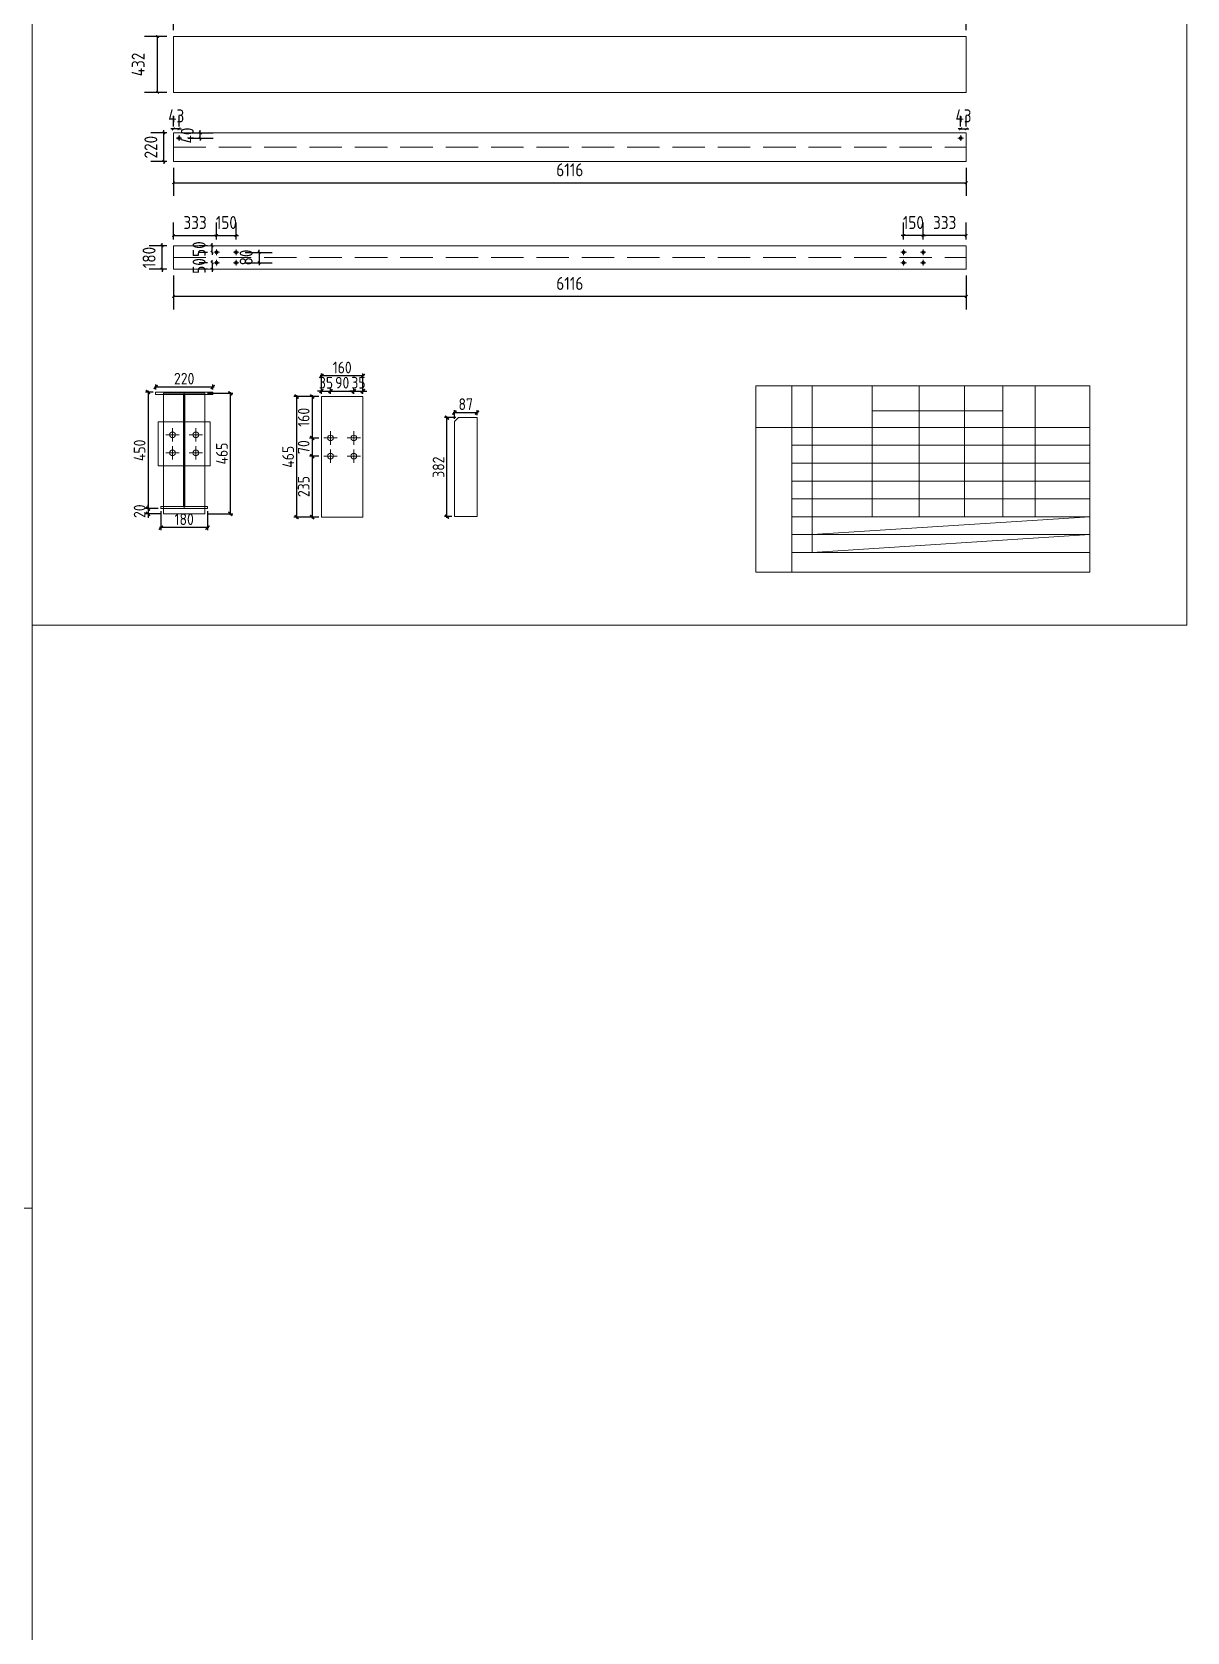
# Model space of a CAD drawing. Extents: x 485428 to 797698, y 56414 to 211814.
# Drawn here: x 788788 to 797698, y 122143 to 134492 of the extents above; entities that cross this region are included whole.
import ezdxf

# ---------------------------------------------------------------- set-up
doc = ezdxf.new("R2010")
doc.units = 0
doc.header["$LTSCALE"] = 1000
doc.header["$MEASUREMENT"] = 0
doc.linetypes.add('DASH', pattern=[0.35, 0.25, -0.1])
doc.layers.add('钢架', color=7, linetype='Continuous', lineweight=25)
doc.styles.get("Standard").update_dxf_attribs({"font": 'gbenor.shx', "bigfont": 'gbcbig.shx'})
doc.dimstyles.get("Standard").update_dxf_attribs({"dimscale": 100, "dimtxt": 2, "dimasz": 0.4, "dimexe": 0.5, "dimexo": 1, "dimgap": 0.5, "dimtad": 1, "dimdec": 0, "dimzin": 0, "dimdsep": 46, "dimtxsty": 'Standard', "dimblk": 'ARCHTICK', "dimcen": 0.09, "dimadec": 0, "dimazin": 0, "dimtfac": 1, "dimtdec": 0, "dimtix": 1, "dimtmove": 2, "dimatfit": 3, "dimfxl": 1, "dimtolj": 1, "dimtzin": 0, "dimarcsym": 0})

# ---------------------------------------------------------------- blocks, each defined once
blk = doc.blocks.new('_ArchTick')
at = {"color": 0, "linetype": 'ByBlock', "const_width": 0.4}
blk.add_lwpolyline([(-0.5, -0.5), (0.5, 0.5)], dxfattribs=at)
blk = doc.blocks.new('*D2938')
at = {"color": 3, "lineweight": -2}
for p, q in [((789742, 131733), (789742, 131771)), ((790182, 131733), (790182, 131771)), ((790192, 131751), (789732, 131751))]:
    blk.add_line(p, q, dxfattribs=at)
at = {"layer": 'Defpoints', "color": 0}
for p in [(789742, 131751), (789742, 131713), (790182, 131713)]:
    blk.add_point(p, dxfattribs=at)
at = {"color": 3, "lineweight": -2, "xscale": 30, "yscale": 30, "zscale": 30}
for p, rotation in [((789742, 131751), 180.0000000000038), ((790182, 131751), 3.75699471533153e-12)]:
    blk.add_blockref('_ArchTick', p, dxfattribs=dict(at, rotation=rotation))
at = {"color": 0, "lineweight": 15, "insert": (789962, 131816), "char_height": 90, "attachment_point": 5}
blk.add_mtext('\\A1;220', dxfattribs=at)
blk = doc.blocks.new('*D2939')
at = {"color": 3, "lineweight": -2}
for p, q in [((789722, 131713), (789663, 131713)), ((789683, 131723), (789683, 130803)), ((789762, 130813), (789663, 130813))]:
    blk.add_line(p, q, dxfattribs=at)
at = {"layer": 'Defpoints', "color": 0}
for p in [(789742, 131713), (789683, 130813), (789782, 130813)]:
    blk.add_point(p, dxfattribs=at)
at = {"color": 3, "lineweight": -2, "xscale": 30, "yscale": 30, "zscale": 30}
for p, rotation in [((789683, 131713), 90), ((789683, 130813), 270)]:
    blk.add_blockref('_ArchTick', p, dxfattribs=dict(at, rotation=rotation))
at = {"color": 0, "lineweight": 15, "insert": (789618, 131263), "char_height": 90, "attachment_point": 5, "rotation": 90}
blk.add_mtext('\\A1;450', dxfattribs=at)
blk = doc.blocks.new('*D2940')
at = {"color": 3, "lineweight": -2}
for p, q in [((789762, 130813), (789663, 130813)), ((789683, 130813), (789683, 130843)), ((789683, 130813), (789683, 130773)), ((789782, 130773), (789663, 130773)), ((789683, 130773), (789683, 130743))]:
    blk.add_line(p, q, dxfattribs=at)
at = {"layer": 'Defpoints', "color": 0}
for p in [(789782, 130813), (789683, 130773), (789802, 130773)]:
    blk.add_point(p, dxfattribs=at)
at = {"color": 3, "lineweight": -2, "xscale": 30, "yscale": 30, "zscale": 30}
for p, rotation in [((789683, 130813), 270), ((789683, 130773), 90)]:
    blk.add_blockref('_ArchTick', p, dxfattribs=dict(at, rotation=rotation))
at = {"color": 0, "lineweight": 15, "insert": (789618, 130793), "char_height": 90, "attachment_point": 5, "rotation": 90}
blk.add_mtext('\\A1;20', dxfattribs=at)
blk = doc.blocks.new('*D2941')
at = {"color": 3, "lineweight": -2}
for p, q in [((790142, 131703), (790338, 131703)), ((790318, 131713), (790318, 130763)), ((790142, 130773), (790338, 130773))]:
    blk.add_line(p, q, dxfattribs=at)
at = {"layer": 'Defpoints', "color": 0}
for p in [(790122, 131703), (790122, 130773), (790318, 130773)]:
    blk.add_point(p, dxfattribs=at)
at = {"color": 3, "lineweight": -2, "xscale": 30, "yscale": 30, "zscale": 30}
for p, rotation in [((790318, 131703), 90), ((790318, 130773), 270)]:
    blk.add_blockref('_ArchTick', p, dxfattribs=dict(at, rotation=rotation))
at = {"color": 0, "lineweight": 15, "insert": (790253, 131238), "char_height": 90, "attachment_point": 5, "rotation": 90}
blk.add_mtext('\\A1;465', dxfattribs=at)
blk = doc.blocks.new('*D2942')
at = {"color": 3, "lineweight": -2}
for p, q in [((789829, 134457), (789657, 134457)), ((789757, 134025), (789757, 134457)), ((789829, 134025), (789657, 134025))]:
    blk.add_line(p, q, dxfattribs=at)
at = {"layer": 'Defpoints', "color": 0}
for p in [(789757, 134457), (789879, 134457), (789879, 134025)]:
    blk.add_point(p, dxfattribs=at)
at = {"color": 3, "lineweight": -2, "xscale": 20, "yscale": 20, "zscale": 20}
for p, rotation in [((789757, 134457), 90), ((789757, 134025), 270)]:
    blk.add_blockref('_ArchTick', p, dxfattribs=dict(at, rotation=rotation))
at = {"color": 0, "lineweight": 15, "insert": (789607, 134241), "char_height": 100, "attachment_point": 5, "rotation": 90}
blk.add_mtext('\\A1;432', dxfattribs=at)
blk = doc.blocks.new('*D2943')
at = {"color": 3, "lineweight": -2}
for p, q in [((789879, 134507), (789879, 134717)), ((789879, 134617), (795995, 134617)), ((795995, 134507), (795995, 134717))]:
    blk.add_line(p, q, dxfattribs=at)
at = {"layer": 'Defpoints', "color": 0}
for p in [(795995, 134617), (789879, 134457), (795995, 134457)]:
    blk.add_point(p, dxfattribs=at)
at = {"color": 3, "lineweight": -2, "xscale": 20, "yscale": 20, "zscale": 20, "rotation": 180}
blk.add_blockref('_ArchTick', (789879, 134617), dxfattribs=at)
at = {"color": 3, "lineweight": -2, "xscale": 20, "yscale": 20, "zscale": 20}
blk.add_blockref('_ArchTick', (795995, 134617), dxfattribs=at)
at = {"color": 0, "lineweight": 15, "insert": (792937, 134770), "char_height": 100, "attachment_point": 5}
blk.add_mtext('\\A1;腹板、翼板 6116', dxfattribs=at)
blk = doc.blocks.new('*D2944')
at = {"color": 3, "lineweight": -2}
for p, q in [((791001, 131678), (790929, 131678)), ((790949, 131688), (790949, 131348)), ((791001, 131358), (790929, 131358))]:
    blk.add_line(p, q, dxfattribs=at)
at = {"layer": 'Defpoints', "color": 0}
for p in [(791021, 131678), (790949, 131358), (791021, 131358)]:
    blk.add_point(p, dxfattribs=at)
at = {"color": 3, "lineweight": -2, "xscale": 30, "yscale": 30, "zscale": 30}
for p, rotation in [((790949, 131678), 90), ((790949, 131358), 270)]:
    blk.add_blockref('_ArchTick', p, dxfattribs=dict(at, rotation=rotation))
at = {"color": 0, "lineweight": 15, "insert": (790884, 131518), "char_height": 90, "attachment_point": 5, "rotation": 90}
blk.add_mtext('\\A1;160', dxfattribs=at)
blk = doc.blocks.new('*D2924')
at = {"color": 3, "lineweight": -2}
for p, q in [((791001, 131358), (790929, 131358)), ((790949, 131368), (790949, 131208)), ((791001, 131218), (790929, 131218))]:
    blk.add_line(p, q, dxfattribs=at)
at = {"layer": 'Defpoints', "color": 0}
for p in [(791021, 131358), (790949, 131218), (791021, 131218)]:
    blk.add_point(p, dxfattribs=at)
at = {"color": 3, "lineweight": -2, "xscale": 30, "yscale": 30, "zscale": 30}
for p, rotation in [((790949, 131358), 90), ((790949, 131218), 270)]:
    blk.add_blockref('_ArchTick', p, dxfattribs=dict(at, rotation=rotation))
at = {"color": 0, "lineweight": 15, "insert": (790884, 131288), "char_height": 90, "attachment_point": 5, "rotation": 90}
blk.add_mtext('\\A1;70', dxfattribs=at)
blk = doc.blocks.new('*D2945')
at = {"color": 3, "lineweight": -2}
for p, q in [((791001, 131218), (790929, 131218)), ((790949, 131228), (790949, 130738)), ((791001, 130748), (790929, 130748))]:
    blk.add_line(p, q, dxfattribs=at)
at = {"layer": 'Defpoints', "color": 0}
for p in [(791021, 131218), (790949, 130748), (791021, 130748)]:
    blk.add_point(p, dxfattribs=at)
at = {"color": 3, "lineweight": -2, "xscale": 30, "yscale": 30, "zscale": 30}
for p, rotation in [((790949, 131218), 90), ((790949, 130748), 270)]:
    blk.add_blockref('_ArchTick', p, dxfattribs=dict(at, rotation=rotation))
at = {"color": 0, "lineweight": 15, "insert": (790884, 130983), "char_height": 90, "attachment_point": 5, "rotation": 90}
blk.add_mtext('\\A1;235', dxfattribs=at)
blk = doc.blocks.new('*D2925')
at = {"color": 3, "lineweight": -2}
for p, q in [((791021, 131720), (790991, 131720)), ((791021, 131698), (791021, 131740)), ((791021, 131720), (791091, 131720)), ((791091, 131698), (791091, 131740)), ((791091, 131720), (791121, 131720))]:
    blk.add_line(p, q, dxfattribs=at)
at = {"layer": 'Defpoints', "color": 0}
for p in [(791021, 131678), (791091, 131720), (791091, 131678)]:
    blk.add_point(p, dxfattribs=at)
at = {"color": 3, "lineweight": -2, "xscale": 30, "yscale": 30, "zscale": 30}
blk.add_blockref('_ArchTick', (791021, 131720), dxfattribs=at)
at = {"color": 3, "lineweight": -2, "xscale": 30, "yscale": 30, "zscale": 30, "rotation": 180}
blk.add_blockref('_ArchTick', (791091, 131720), dxfattribs=at)
at = {"color": 0, "lineweight": 15, "insert": (791056, 131785), "char_height": 90, "attachment_point": 5}
blk.add_mtext('\\A1;35', dxfattribs=at)
blk = doc.blocks.new('*D2926')
at = {"color": 3, "lineweight": -2}
for p, q in [((791081, 131720), (791281, 131720)), ((791091, 131698), (791091, 131740)), ((791271, 131698), (791271, 131740))]:
    blk.add_line(p, q, dxfattribs=at)
at = {"layer": 'Defpoints', "color": 0}
for p in [(791091, 131678), (791271, 131720), (791271, 131678)]:
    blk.add_point(p, dxfattribs=at)
at = {"color": 3, "lineweight": -2, "xscale": 30, "yscale": 30, "zscale": 30, "rotation": 180}
blk.add_blockref('_ArchTick', (791091, 131720), dxfattribs=at)
at = {"color": 3, "lineweight": -2, "xscale": 30, "yscale": 30, "zscale": 30}
blk.add_blockref('_ArchTick', (791271, 131720), dxfattribs=at)
at = {"color": 0, "lineweight": 15, "insert": (791181, 131785), "char_height": 90, "attachment_point": 5}
blk.add_mtext('\\A1;90', dxfattribs=at)
blk = doc.blocks.new('*D2946')
at = {"color": 3, "lineweight": -2}
for p, q in [((791271, 131720), (791241, 131720)), ((791271, 131698), (791271, 131740)), ((791271, 131720), (791341, 131720)), ((791341, 131698), (791341, 131740)), ((791341, 131720), (791371, 131720))]:
    blk.add_line(p, q, dxfattribs=at)
at = {"layer": 'Defpoints', "color": 0}
for p in [(791271, 131678), (791341, 131720), (791341, 131678)]:
    blk.add_point(p, dxfattribs=at)
at = {"color": 3, "lineweight": -2, "xscale": 30, "yscale": 30, "zscale": 30}
blk.add_blockref('_ArchTick', (791271, 131720), dxfattribs=at)
at = {"color": 3, "lineweight": -2, "xscale": 30, "yscale": 30, "zscale": 30, "rotation": 180}
blk.add_blockref('_ArchTick', (791341, 131720), dxfattribs=at)
at = {"color": 0, "lineweight": 15, "insert": (791306, 131785), "char_height": 90, "attachment_point": 5}
blk.add_mtext('\\A1;35', dxfattribs=at)
blk = doc.blocks.new('*D2947')
at = {"color": 3, "lineweight": -2}
for p, q in [((791351, 131837), (791011, 131837)), ((791021, 131698), (791021, 131857)), ((791341, 131698), (791341, 131857))]:
    blk.add_line(p, q, dxfattribs=at)
at = {"layer": 'Defpoints', "color": 0}
for p in [(791021, 131837), (791021, 131678), (791341, 131678)]:
    blk.add_point(p, dxfattribs=at)
at = {"color": 3, "lineweight": -2, "xscale": 30, "yscale": 30, "zscale": 30, "rotation": 180}
blk.add_blockref('_ArchTick', (791021, 131837), dxfattribs=at)
at = {"color": 3, "lineweight": -2, "xscale": 30, "yscale": 30, "zscale": 30}
blk.add_blockref('_ArchTick', (791341, 131837), dxfattribs=at)
at = {"color": 0, "lineweight": 15, "insert": (791181, 131902), "char_height": 90, "attachment_point": 5}
blk.add_mtext('\\A1;160', dxfattribs=at)
blk = doc.blocks.new('*D2948')
at = {"color": 3, "lineweight": -2}
for p, q in [((791001, 131678), (790809, 131678)), ((790829, 131688), (790829, 130738)), ((791001, 130748), (790809, 130748))]:
    blk.add_line(p, q, dxfattribs=at)
at = {"layer": 'Defpoints', "color": 0}
for p in [(791021, 131678), (790829, 130748), (791021, 130748)]:
    blk.add_point(p, dxfattribs=at)
at = {"color": 3, "lineweight": -2, "xscale": 30, "yscale": 30, "zscale": 30}
for p, rotation in [((790829, 131678), 90), ((790829, 130748), 270)]:
    blk.add_blockref('_ArchTick', p, dxfattribs=dict(at, rotation=rotation))
at = {"color": 0, "lineweight": 15, "insert": (790764, 131213), "char_height": 90, "attachment_point": 5, "rotation": 90}
blk.add_mtext('\\A1;465', dxfattribs=at)
blk = doc.blocks.new('*D2949')
at = {"color": 3, "lineweight": -2}
for p, q in [((791989, 130741), (791989, 131525)), ((792057, 131515), (791969, 131515)), ((792027, 130751), (791969, 130751))]:
    blk.add_line(p, q, dxfattribs=at)
at = {"layer": 'Defpoints', "color": 0}
for p in [(791989, 131515), (792077, 131515), (792047, 130751)]:
    blk.add_point(p, dxfattribs=at)
at = {"color": 3, "lineweight": -2, "xscale": 30, "yscale": 30, "zscale": 30}
for p, rotation in [((791989, 131515), 90), ((791989, 130751), 270)]:
    blk.add_blockref('_ArchTick', p, dxfattribs=dict(at, rotation=rotation))
at = {"color": 0, "lineweight": 15, "insert": (791924, 131133), "char_height": 90, "attachment_point": 5, "rotation": 90}
blk.add_mtext('\\A1;382', dxfattribs=at)
blk = doc.blocks.new('*D2950')
at = {"color": 3, "lineweight": -2}
for p, q in [((792037, 131554), (792231, 131554)), ((792047, 131505), (792047, 131574)), ((792221, 131535), (792221, 131574))]:
    blk.add_line(p, q, dxfattribs=at)
at = {"layer": 'Defpoints', "color": 0}
for p in [(792221, 131554), (792047, 131485), (792221, 131515)]:
    blk.add_point(p, dxfattribs=at)
at = {"color": 3, "lineweight": -2, "xscale": 30, "yscale": 30, "zscale": 30, "rotation": 180}
blk.add_blockref('_ArchTick', (792047, 131554), dxfattribs=at)
at = {"color": 3, "lineweight": -2, "xscale": 30, "yscale": 30, "zscale": 30}
blk.add_blockref('_ArchTick', (792221, 131554), dxfattribs=at)
at = {"color": 0, "lineweight": 15, "insert": (792134, 131619), "char_height": 90, "attachment_point": 5}
blk.add_mtext('\\A1;87', dxfattribs=at)
blk = doc.blocks.new('*D2951')
at = {"color": 3, "lineweight": -2}
for p, q in [((789829, 133713), (789705, 133713)), ((789805, 133713), (789805, 133733)), ((789805, 133493), (789805, 133713)), ((789829, 133493), (789705, 133493)), ((789805, 133493), (789805, 133473))]:
    blk.add_line(p, q, dxfattribs=at)
at = {"layer": 'Defpoints', "color": 0}
for p in [(789805, 133713), (789879, 133713), (789879, 133493)]:
    blk.add_point(p, dxfattribs=at)
at = {"color": 3, "lineweight": -2, "xscale": 20, "yscale": 20, "zscale": 20}
for p, rotation in [((789805, 133713), 270), ((789805, 133493), 90)]:
    blk.add_blockref('_ArchTick', p, dxfattribs=dict(at, rotation=rotation))
at = {"color": 0, "lineweight": 15, "insert": (789705, 133603), "char_height": 100, "attachment_point": 5, "rotation": 90}
blk.add_mtext('\\A1;220', dxfattribs=at)
blk = doc.blocks.new('*D2952')
at = {"color": 3, "lineweight": -2}
for p, q in [((795952, 133744), (795932, 133744)), ((795952, 133763), (795952, 133844)), ((795952, 133744), (795995, 133744)), ((795995, 133763), (795995, 133844)), ((795995, 133744), (796015, 133744))]:
    blk.add_line(p, q, dxfattribs=at)
at = {"layer": 'Defpoints', "color": 0}
for p in [(795995, 133744), (795952, 133713), (795995, 133713)]:
    blk.add_point(p, dxfattribs=at)
at = {"color": 3, "lineweight": -2, "xscale": 20, "yscale": 20, "zscale": 20}
blk.add_blockref('_ArchTick', (795952, 133744), dxfattribs=at)
at = {"color": 3, "lineweight": -2, "xscale": 20, "yscale": 20, "zscale": 20, "rotation": 180}
blk.add_blockref('_ArchTick', (795995, 133744), dxfattribs=at)
at = {"color": 0, "lineweight": 15, "insert": (795974, 133844), "char_height": 100, "attachment_point": 5}
blk.add_mtext('\\A1;43', dxfattribs=at)
blk = doc.blocks.new('*D2953')
at = {"color": 3, "lineweight": -2}
for p, q in [((789879, 133443), (789879, 133228)), ((795995, 133443), (795995, 133228)), ((789879, 133328), (795995, 133328))]:
    blk.add_line(p, q, dxfattribs=at)
at = {"layer": 'Defpoints', "color": 0}
for p in [(789879, 133493), (795995, 133493), (795995, 133328)]:
    blk.add_point(p, dxfattribs=at)
at = {"color": 3, "lineweight": -2, "xscale": 20, "yscale": 20, "zscale": 20, "rotation": 180}
blk.add_blockref('_ArchTick', (789879, 133328), dxfattribs=at)
at = {"color": 3, "lineweight": -2, "xscale": 20, "yscale": 20, "zscale": 20}
blk.add_blockref('_ArchTick', (795995, 133328), dxfattribs=at)
at = {"color": 0, "lineweight": 15, "insert": (792937, 133428), "char_height": 100, "attachment_point": 5}
blk.add_mtext('\\A1;6116', dxfattribs=at)
blk = doc.blocks.new('*D2954')
at = {"color": 3, "lineweight": -2}
for p, q in [((795662, 132891), (795662, 133021)), ((795995, 132891), (795995, 133021)), ((795995, 132921), (795662, 132921))]:
    blk.add_line(p, q, dxfattribs=at)
at = {"layer": 'Defpoints', "color": 0}
for p in [(795662, 132921), (795662, 132841), (795995, 132841)]:
    blk.add_point(p, dxfattribs=at)
at = {"color": 3, "lineweight": -2, "xscale": 20, "yscale": 20, "zscale": 20, "rotation": 180}
blk.add_blockref('_ArchTick', (795662, 132921), dxfattribs=at)
at = {"color": 3, "lineweight": -2, "xscale": 20, "yscale": 20, "zscale": 20}
blk.add_blockref('_ArchTick', (795995, 132921), dxfattribs=at)
at = {"color": 0, "lineweight": 15, "insert": (795829, 133021), "char_height": 100, "attachment_point": 5}
blk.add_mtext('\\A1;333', dxfattribs=at)
blk = doc.blocks.new('*D2927')
at = {"color": 3, "lineweight": -2}
for p, q in [((795512, 132891), (795512, 133021)), ((795662, 132891), (795662, 133021)), ((795512, 132921), (795492, 132921)), ((795662, 132921), (795512, 132921)), ((795662, 132921), (795682, 132921))]:
    blk.add_line(p, q, dxfattribs=at)
at = {"layer": 'Defpoints', "color": 0}
for p in [(795512, 132921), (795512, 132841), (795662, 132841)]:
    blk.add_point(p, dxfattribs=at)
at = {"color": 3, "lineweight": -2, "xscale": 20, "yscale": 20, "zscale": 20}
blk.add_blockref('_ArchTick', (795512, 132921), dxfattribs=at)
at = {"color": 3, "lineweight": -2, "xscale": 20, "yscale": 20, "zscale": 20, "rotation": 180}
blk.add_blockref('_ArchTick', (795662, 132921), dxfattribs=at)
at = {"color": 0, "lineweight": 15, "insert": (795587, 133021), "char_height": 100, "attachment_point": 5}
blk.add_mtext('\\A1;150', dxfattribs=at)
blk = doc.blocks.new('*D2955')
at = {"color": 3, "lineweight": -2}
for p, q in [((789879, 132611), (789879, 132351)), ((795995, 132611), (795995, 132351)), ((795995, 132451), (789879, 132451))]:
    blk.add_line(p, q, dxfattribs=at)
at = {"layer": 'Defpoints', "color": 0}
for p in [(789879, 132661), (795995, 132661), (789879, 132451)]:
    blk.add_point(p, dxfattribs=at)
at = {"color": 3, "lineweight": -2, "xscale": 20, "yscale": 20, "zscale": 20, "rotation": 180}
blk.add_blockref('_ArchTick', (789879, 132451), dxfattribs=at)
at = {"color": 3, "lineweight": -2, "xscale": 20, "yscale": 20, "zscale": 20}
blk.add_blockref('_ArchTick', (795995, 132451), dxfattribs=at)
at = {"color": 0, "lineweight": 15, "insert": (792937, 132551), "char_height": 100, "attachment_point": 5}
blk.add_mtext('\\A1;6116', dxfattribs=at)
blk = doc.blocks.new('*D2956')
at = {"color": 3, "lineweight": -2}
for p, q in [((789879, 133744), (789859, 133744)), ((789879, 133763), (789879, 133844)), ((789922, 133744), (789879, 133744)), ((789922, 133763), (789922, 133844)), ((789922, 133744), (789942, 133744))]:
    blk.add_line(p, q, dxfattribs=at)
at = {"layer": 'Defpoints', "color": 0}
for p in [(789879, 133744), (789879, 133713), (789922, 133713)]:
    blk.add_point(p, dxfattribs=at)
at = {"color": 3, "lineweight": -2, "xscale": 20, "yscale": 20, "zscale": 20}
blk.add_blockref('_ArchTick', (789879, 133744), dxfattribs=at)
at = {"color": 3, "lineweight": -2, "xscale": 20, "yscale": 20, "zscale": 20, "rotation": 180}
blk.add_blockref('_ArchTick', (789922, 133744), dxfattribs=at)
at = {"color": 0, "lineweight": 15, "insert": (789901, 133844), "char_height": 100, "attachment_point": 5}
blk.add_mtext('\\A1;43', dxfattribs=at)
blk = doc.blocks.new('*D2958')
at = {"color": 3, "lineweight": -2}
for p, q in [((789879, 132891), (789879, 133021)), ((790212, 132891), (790212, 133021)), ((789879, 132921), (790212, 132921))]:
    blk.add_line(p, q, dxfattribs=at)
at = {"layer": 'Defpoints', "color": 0}
for p in [(790212, 132921), (789879, 132841), (790212, 132841)]:
    blk.add_point(p, dxfattribs=at)
at = {"color": 3, "lineweight": -2, "xscale": 20, "yscale": 20, "zscale": 20, "rotation": 180}
blk.add_blockref('_ArchTick', (789879, 132921), dxfattribs=at)
at = {"color": 3, "lineweight": -2, "xscale": 20, "yscale": 20, "zscale": 20}
blk.add_blockref('_ArchTick', (790212, 132921), dxfattribs=at)
at = {"color": 0, "lineweight": 15, "insert": (790046, 133021), "char_height": 100, "attachment_point": 5}
blk.add_mtext('\\A1;333', dxfattribs=at)
blk = doc.blocks.new('*D2957')
at = {"color": 3, "lineweight": -2}
for p, q in [((790212, 132891), (790212, 133021)), ((790362, 132891), (790362, 133021)), ((790212, 132921), (790192, 132921)), ((790212, 132921), (790362, 132921)), ((790362, 132921), (790382, 132921))]:
    blk.add_line(p, q, dxfattribs=at)
at = {"layer": 'Defpoints', "color": 0}
for p in [(790362, 132921), (790212, 132841), (790362, 132841)]:
    blk.add_point(p, dxfattribs=at)
at = {"color": 3, "lineweight": -2, "xscale": 20, "yscale": 20, "zscale": 20}
blk.add_blockref('_ArchTick', (790212, 132921), dxfattribs=at)
at = {"color": 3, "lineweight": -2, "xscale": 20, "yscale": 20, "zscale": 20, "rotation": 180}
blk.add_blockref('_ArchTick', (790362, 132921), dxfattribs=at)
at = {"color": 0, "lineweight": 15, "insert": (790287, 133021), "char_height": 100, "attachment_point": 5}
blk.add_mtext('\\A1;150', dxfattribs=at)
blk = doc.blocks.new('*D2959')
at = {"color": 3, "lineweight": -2}
for p, q in [((790141, 132841), (790077, 132841)), ((790141, 132791), (790077, 132791)), ((790177, 132841), (790177, 132861)), ((790177, 132791), (790177, 132841)), ((790177, 132791), (790177, 132771))]:
    blk.add_line(p, q, dxfattribs=at)
at = {"layer": 'Defpoints', "color": 0}
for p in [(790177, 132841), (790191, 132841), (790191, 132791)]:
    blk.add_point(p, dxfattribs=at)
at = {"color": 3, "lineweight": -2, "xscale": 20, "yscale": 20, "zscale": 20}
for p, rotation in [((790177, 132841), 270), ((790177, 132791), 90)]:
    blk.add_blockref('_ArchTick', p, dxfattribs=dict(at, rotation=rotation))
at = {"color": 0, "lineweight": 15, "insert": (790077, 132816), "char_height": 100, "attachment_point": 5, "rotation": 90}
blk.add_mtext('\\A1;50', dxfattribs=at)
blk = doc.blocks.new('*D2960')
at = {"color": 3, "lineweight": -2}
for p, q in [((789829, 132841), (789691, 132841)), ((789791, 132841), (789791, 132861)), ((789791, 132661), (789791, 132841)), ((789829, 132661), (789691, 132661)), ((789791, 132661), (789791, 132641))]:
    blk.add_line(p, q, dxfattribs=at)
at = {"layer": 'Defpoints', "color": 0}
for p in [(789791, 132841), (789879, 132841), (789879, 132661)]:
    blk.add_point(p, dxfattribs=at)
at = {"color": 3, "lineweight": -2, "xscale": 20, "yscale": 20, "zscale": 20}
for p, rotation in [((789791, 132841), 270), ((789791, 132661), 90)]:
    blk.add_blockref('_ArchTick', p, dxfattribs=dict(at, rotation=rotation))
at = {"color": 0, "lineweight": 15, "insert": (789691, 132751), "char_height": 100, "attachment_point": 5, "rotation": 90}
blk.add_mtext('\\A1;180', dxfattribs=at)
blk = doc.blocks.new('*D2961')
at = {"color": 3, "lineweight": -2}
for p, q in [((790141, 132711), (790077, 132711)), ((790141, 132661), (790077, 132661)), ((790177, 132711), (790177, 132731)), ((790177, 132711), (790177, 132661)), ((790177, 132661), (790177, 132641))]:
    blk.add_line(p, q, dxfattribs=at)
at = {"layer": 'Defpoints', "color": 0}
for p in [(790177, 132661), (790191, 132711), (790191, 132661)]:
    blk.add_point(p, dxfattribs=at)
at = {"color": 3, "lineweight": -2, "xscale": 20, "yscale": 20, "zscale": 20}
for p, rotation in [((790177, 132711), 270), ((790177, 132661), 90)]:
    blk.add_blockref('_ArchTick', p, dxfattribs=dict(at, rotation=rotation))
at = {"color": 0, "lineweight": 15, "insert": (790077, 132686), "char_height": 100, "attachment_point": 5, "rotation": 90}
blk.add_mtext('\\A1;50', dxfattribs=at)
blk = doc.blocks.new('*D2962')
at = {"color": 3, "lineweight": -2}
for p, q in [((790433, 132791), (790640, 132791)), ((790540, 132791), (790540, 132811)), ((790540, 132791), (790540, 132711)), ((790433, 132711), (790640, 132711)), ((790540, 132711), (790540, 132691))]:
    blk.add_line(p, q, dxfattribs=at)
at = {"layer": 'Defpoints', "color": 0}
for p in [(790383, 132791), (790383, 132711), (790540, 132711)]:
    blk.add_point(p, dxfattribs=at)
at = {"color": 3, "lineweight": -2, "xscale": 20, "yscale": 20, "zscale": 20}
for p, rotation in [((790540, 132791), 270), ((790540, 132711), 90)]:
    blk.add_blockref('_ArchTick', p, dxfattribs=dict(at, rotation=rotation))
at = {"color": 0, "lineweight": 15, "insert": (790440, 132751), "char_height": 100, "attachment_point": 5, "rotation": 90}
blk.add_mtext('\\A1;80', dxfattribs=at)
blk = doc.blocks.new('*D2963')
at = {"color": 3, "lineweight": -2}
for p, q in [((789993, 133713), (790186, 133713)), ((789993, 133673), (790186, 133673)), ((790086, 133713), (790086, 133733)), ((790086, 133673), (790086, 133713)), ((790086, 133673), (790086, 133653))]:
    blk.add_line(p, q, dxfattribs=at)
at = {"layer": 'Defpoints', "color": 0}
for p in [(789943, 133713), (789943, 133673), (790086, 133713)]:
    blk.add_point(p, dxfattribs=at)
at = {"color": 3, "lineweight": -2, "xscale": 20, "yscale": 20, "zscale": 20}
for p, rotation in [((790086, 133713), 270), ((790086, 133673), 90)]:
    blk.add_blockref('_ArchTick', p, dxfattribs=dict(at, rotation=rotation))
at = {"color": 0, "lineweight": 15, "insert": (789986, 133693), "char_height": 100, "attachment_point": 5, "rotation": 90}
blk.add_mtext('\\A1;40', dxfattribs=at)
blk = doc.blocks.new('*D2964')
at = {"color": 3, "lineweight": -2}
for p, q in [((789782, 130793), (789782, 130646)), ((790142, 130793), (790142, 130646)), ((790152, 130666), (789772, 130666))]:
    blk.add_line(p, q, dxfattribs=at)
at = {"layer": 'Defpoints', "color": 0}
for p in [(789782, 130813), (790142, 130813), (789782, 130666)]:
    blk.add_point(p, dxfattribs=at)
at = {"color": 3, "lineweight": -2, "xscale": 30, "yscale": 30, "zscale": 30, "rotation": 180}
blk.add_blockref('_ArchTick', (789782, 130666), dxfattribs=at)
at = {"color": 3, "lineweight": -2, "xscale": 30, "yscale": 30, "zscale": 30}
blk.add_blockref('_ArchTick', (790142, 130666), dxfattribs=at)
at = {"color": 0, "lineweight": 15, "insert": (789962, 130731), "char_height": 90, "attachment_point": 5}
blk.add_mtext('\\A1;180', dxfattribs=at)

msp = doc.modelspace()

# ---------------------------------------------------------------- linework, layer by layer
at = {"lineweight": 15}
for p, q in [((789879.3, 134457.4), (795995.3, 134457.4)), ((789879.3, 134025.4), (789879.3, 134457.4)), ((795995.3, 134457.4), (795995.3, 134025.4)), ((795995.3, 134025.4), (789879.3, 134025.4)), ((789879.3, 133713.4), (795995.3, 133713.4)), ((789879.3, 133493.4), (789879.3, 133713.4)), ((789943.3, 133673.4), (789901.3, 133673.4)), ((789922.3, 133652.4), (789922.3, 133694.4)), ((795931.3, 133673.4), (795973.3, 133673.4)), ((795952.3, 133652.4), (795952.3, 133694.4)), ((795995.3, 133713.4), (795995.3, 133493.4)), ((795995.3, 133493.4), (789879.3, 133493.4)), ((789879.3, 132841.2), (795995.3, 132841.2)), ((789879.3, 132661.2), (789879.3, 132841.2)), ((790233.3, 132791.2), (790191.3, 132791.2)), ((790212.3, 132770.2), (790212.3, 132812.2)), ((790383.3, 132791.2), (790341.3, 132791.2)), ((790362.3, 132770.2), (790362.3, 132812.2)), ((795491.3, 132791.2), (795533.3, 132791.2)), ((795512.3, 132770.2), (795512.3, 132812.2)), ((795641.3, 132791.2), (795683.3, 132791.2)), ((795662.3, 132770.2), (795662.3, 132812.2)), ((795995.3, 132841.2), (795995.3, 132661.2)), ((795995.3, 132661.2), (789879.3, 132661.2)), ((790233.3, 132711.2), (790191.3, 132711.2)), ((790212.3, 132690.2), (790212.3, 132732.2)), ((790383.3, 132711.2), (790341.3, 132711.2)), ((790362.3, 132690.2), (790362.3, 132732.2)), ((795491.3, 132711.2), (795533.3, 132711.2)), ((795512.3, 132690.2), (795512.3, 132732.2)), ((795641.3, 132711.2), (795683.3, 132711.2)), ((795662.3, 132690.2), (795662.3, 132732.2)), ((789741.9, 131693), (789741.9, 131713)), ((789741.9, 131713), (790181.9, 131713)), ((790181.9, 131693), (789741.9, 131693)), ((789801.9, 131703), (789801.9, 130773)), ((789801.9, 131703), (790121.9, 131703)), ((789955.9, 130829), (789955.9, 131693)), ((789967.9, 130829), (789967.9, 131693)), ((790121.9, 130773), (790121.9, 131703)), ((790181.9, 131713), (790181.9, 131693)), ((791020.6, 130748.3), (791020.6, 131678.3)), ((791340.6, 131678.3), (791020.6, 131678.3)), ((791340.6, 131678.3), (791340.6, 130748.3)), ((795268.8, 131568), (795268.8, 131759.7)), ((795268.8, 131759.7), (795268.8, 130750.7)), ((795631, 131759.7), (795631, 130750.7)), ((796948.1, 131759.7), (796948.1, 130323.7)), ((790161.9, 131483), (789761.9, 131483)), ((789761.9, 131483), (789761.9, 131143)), ((789871.5, 131331), (789871.5, 131435)), ((790051.9, 131331), (790051.9, 131435)), ((790161.9, 131483), (790161.9, 131143)), ((791090.6, 131306.3), (791090.6, 131410.3)), ((791270.9, 131306.3), (791270.9, 131410.3)), ((792047.4, 131485.5), (792077.4, 131515.5)), ((792047.4, 131485.5), (792047.4, 130751.5)), ((792221.4, 131515.5), (792077.4, 131515.5)), ((792221.4, 130751.5), (792221.4, 131515.5)), ((789923.5, 131383), (789819.5, 131383)), ((789871.5, 131191), (789871.5, 131295)), ((790103.9, 131383), (789999.9, 131383)), ((790051.5, 131191), (790051.5, 131295)), ((791038.6, 131358.3), (791142.6, 131358.3)), ((791218.9, 131358.3), (791322.9, 131358.3)), ((789923.5, 131243), (789819.5, 131243)), ((790103.5, 131243), (789999.5, 131243)), ((791038.9, 131218.3), (791142.9, 131218.3)), ((791090.9, 131166.3), (791090.9, 131270.3)), ((791218.9, 131218.3), (791322.9, 131218.3)), ((791270.9, 131166.3), (791270.9, 131270.3)), ((790161.9, 131143), (789761.9, 131143)), ((790141.9, 130829), (789781.9, 130829)), ((789781.9, 130829), (789781.9, 130813)), ((790141.9, 130813), (789781.9, 130813)), ((790141.9, 130813), (790141.9, 130829)), ((789801.9, 130773), (790121.9, 130773)), ((791340.6, 130748.3), (791020.6, 130748.3)), ((792047.4, 130751.5), (792221.4, 130751.5)), ((794807, 130613), (796948.1, 130750.7)), ((794807, 130475.3), (796948.1, 130613))]:
    msp.add_line(p, q, dxfattribs=at)
at = {"color": 1, "linetype": 'DASH', "lineweight": 15}
for p, q in [((789879.3, 133603.4), (795995.3, 133603.4)), ((789879.3, 132751.2), (795995.3, 132751.2))]:
    msp.add_line(p, q, dxfattribs=at)
at = {"color": 1, "lineweight": 15}
for p, q in [((789961.9, 131713), (789961.9, 130813)), ((794371.4, 131759.7), (794371.4, 130323.7)), ((794650.9, 130323.7), (794650.9, 131759.7))]:
    msp.add_line(p, q, dxfattribs=at)
at = {"lineweight": 15}
for points in [[(778288.1, 140264.2), (788788.1, 140264.2), (788788.1, 125414.2), (778288.1, 125414.2)], [(788788.1, 136214.2), (797698.1, 136214.2), (797698.1, 129914.2), (788788.1, 129914.2)], [(778288.1, 125414.2), (788788.1, 125414.2), (788788.1, 110564.2), (778288.1, 110564.2)]]:
    msp.add_lwpolyline(points, close=True, dxfattribs=at)
for centre, radius in [((789922.3, 133673.4), 11), ((795952.3, 133673.4), 11), ((790212.3, 132791.2), 11), ((790362.3, 132791.2), 11), ((795512.3, 132791.2), 11), ((795662.3, 132791.2), 11), ((790212.3, 132711.2), 11), ((790362.3, 132711.2), 11), ((795512.3, 132711.2), 11), ((795662.3, 132711.2), 11), ((789871.9, 131383), 22), ((790051.9, 131383), 22), ((791090.6, 131358.3), 22), ((791270.6, 131358.3), 22), ((789871.9, 131243), 22), ((790051.9, 131243), 22), ((791090.6, 131218.3), 22), ((791270.6, 131218.3), 22)]:
    msp.add_circle(centre, radius, dxfattribs=at)
at = {"layer": '钢架', "lineweight": 15}
for p, q in [((794371.4, 131759.7), (796948.1, 131759.7)), ((794807, 131759.7), (794807, 130475.3)), ((795981.5, 131759.7), (795981.5, 130750.7)), ((796278.5, 131759.7), (796278.5, 130750.7)), ((796526.1, 131759.7), (796526.1, 130750.7)), ((795268.8, 131568), (796278.5, 131568)), ((794371.4, 131439.3), (796948.1, 131439.3)), ((794650.9, 131301.6), (796948.1, 131301.6)), ((794650.9, 131163.8), (796948.1, 131163.8)), ((794650.9, 131026.1), (796948.1, 131026.1)), ((794650.9, 131026.1), (796948.1, 131026.1)), ((794650.9, 130888.4), (796948.1, 130888.4)), ((794650.9, 130750.7), (796948.1, 130750.7)), ((794650.9, 130613), (796948.1, 130613)), ((794650.9, 130475.3), (796948.1, 130475.3)), ((794371.4, 130323.7), (796948.1, 130323.7))]:
    msp.add_line(p, q, dxfattribs=at)

# ---------------------------------------------------------------- dimensions: what is measured, and where the dimension line sits
at = {"lineweight": 15}
dim = msp.add_aligned_dim(p1=(789879.3, 134457.4), p2=(795995.3, 134457.4), distance=159.7, text='腹板、翼板 6116', dimstyle='Standard', override={"dimtxt": 1, "dimasz": 0.2, "dimexe": 1, "dimexo": 0.5, "dimgap": 1, "dimclrd": 3, "dimclre": 3}, dxfattribs=at)
dim.commit()
dim.dimension.update_dxf_attribs({"geometry": '*D2943', "text_midpoint": (792937.3, 134770.4)})
for p1, p2, distance, override, picture, middle in [((789879.3, 134025.4), (789879.3, 134457.4), 122.5, {"dimtxt": 1, "dimasz": 0.2, "dimexe": 1, "dimexo": 0.5, "dimgap": 1, "dimclrd": 3, "dimclre": 3}, '*D2942', (789606.8, 134241.4)), ((789879.3, 133493.4), (789879.3, 133713.4), 74.4, {"dimtxt": 1, "dimasz": 0.2, "dimexe": 1, "dimexo": 0.5, "dimgap": 0.5, "dimclrd": 3, "dimclre": 3}, '*D2951', (789704.9, 133603.4)), ((789879.3, 133493.4), (795995.3, 133493.4), -165.7, {"dimtxt": 1, "dimasz": 0.2, "dimexe": 1, "dimexo": 0.5, "dimgap": 0.5, "dimclrd": 3, "dimclre": 3}, '*D2953', (792937.3, 133427.7)), ((789879.3, 132661.2), (789879.3, 132841.2), 88.6, {"dimtxt": 1, "dimasz": 0.2, "dimexe": 1, "dimexo": 0.5, "dimgap": 0.5, "dimclrd": 3, "dimclre": 3}, '*D2960', (789690.7, 132751.2)), ((795995.3, 132661.2), (789879.3, 132661.2), 209.8, {"dimtxt": 1, "dimasz": 0.2, "dimexe": 1, "dimexo": 0.5, "dimgap": 0.5, "dimclrd": 3, "dimclre": 3}, '*D2955', (792937.3, 132551.4)), ((791340.6, 131678.3), (791020.6, 131678.3), -158.4, {"dimtxt": 0.9, "dimasz": 0.3, "dimexe": 0.2, "dimexo": 0.2, "dimgap": 0.2, "dimlfac": 0.5, "dimdle": 0.1, "dimclrd": 3, "dimclre": 3}, '*D2947', (791180.6, 131901.7)), ((790181.9, 131713), (789741.9, 131713), -37.8, {"dimtxt": 0.9, "dimasz": 0.3, "dimexe": 0.2, "dimexo": 0.2, "dimgap": 0.2, "dimlfac": 0.5, "dimdle": 0.1, "dimclrd": 3, "dimclre": 3}, '*D2938', (789961.9, 131815.8)), ((791020.6, 131678.3), (791020.6, 130748.3), -192.1, {"dimtxt": 0.9, "dimasz": 0.3, "dimexe": 0.2, "dimexo": 0.2, "dimgap": 0.2, "dimlfac": 0.5, "dimdle": 0.1, "dimclrd": 3, "dimclre": 3}, '*D2948', (790763.5, 131213.3)), ((790141.9, 130813), (789781.9, 130813), 146.7, {"dimtxt": 0.9, "dimasz": 0.3, "dimexe": 0.2, "dimexo": 0.2, "dimgap": 0.2, "dimlfac": 0.5, "dimdle": 0.1, "dimclrd": 3, "dimclre": 3}, '*D2964', (789961.9, 130731.2))]:
    dim = msp.add_aligned_dim(p1=p1, p2=p2, distance=distance, dimstyle='Standard', override=override, dxfattribs=at)
    dim.commit()
    dim.dimension.update_dxf_attribs({"geometry": picture, "text_midpoint": middle})
for base, p1, p2, angle, override, picture, middle in [((789879.3, 133744.1), (789922.3, 133713.4), (789879.3, 133713.4), 180, {"dimtxt": 1, "dimasz": 0.2, "dimexe": 1, "dimexo": 0.5, "dimgap": 0.5, "dimclrd": 3, "dimclre": 3}, '*D2956', (789900.8, 133844.1)), ((790085.5, 133713.4), (789943.3, 133673.4), (789943.3, 133713.4), 90, {"dimtxt": 1, "dimasz": 0.2, "dimexe": 1, "dimexo": 0.5, "dimgap": 0.5, "dimclrd": 3, "dimclre": 3}, '*D2963', (789985.5, 133693.4)), ((790212.3, 132920.7), (789879.3, 132841.2), (790212.3, 132841.2), 180, {"dimtxt": 1, "dimasz": 0.2, "dimexe": 1, "dimexo": 0.5, "dimgap": 0.5, "dimclrd": 3, "dimclre": 3}, '*D2958', (790045.8, 133020.7)), ((790362.3, 132920.7), (790212.3, 132841.2), (790362.3, 132841.2), 180, {"dimtxt": 1, "dimasz": 0.2, "dimexe": 1, "dimexo": 0.5, "dimgap": 0.5, "dimclrd": 3, "dimclre": 3}, '*D2957', (790287.3, 133020.7)), ((790177.4, 132841.2), (790191.3, 132791.2), (790191.3, 132841.2), 90, {"dimtxt": 1, "dimasz": 0.2, "dimexe": 1, "dimexo": 0.5, "dimgap": 0.5, "dimclrd": 3, "dimclre": 3}, '*D2959', (790077.4, 132816.2)), ((790177.4, 132661.2), (790191.3, 132711.2), (790191.3, 132661.2), 90, {"dimtxt": 1, "dimasz": 0.2, "dimexe": 1, "dimexo": 0.5, "dimgap": 0.5, "dimclrd": 3, "dimclre": 3}, '*D2961', (790077.4, 132686.2)), ((790540.4, 132711.2), (790383.3, 132791.2), (790383.3, 132711.2), 90, {"dimtxt": 1, "dimasz": 0.2, "dimexe": 1, "dimexo": 0.5, "dimgap": 0.5, "dimclrd": 3, "dimclre": 3}, '*D2962', (790440.4, 132751.2)), ((789682.9, 130813), (789741.9, 131713), (789781.9, 130813), 90, {"dimtxt": 0.9, "dimasz": 0.3, "dimexe": 0.2, "dimexo": 0.2, "dimgap": 0.2, "dimlfac": 0.5, "dimdle": 0.1, "dimclrd": 3, "dimclre": 3}, '*D2939', (789617.9, 131263)), ((790317.9, 130773), (790121.9, 131703), (790121.9, 130773), 90, {"dimtxt": 0.9, "dimasz": 0.3, "dimexe": 0.2, "dimexo": 0.2, "dimgap": 0.2, "dimlfac": 0.5, "dimdle": 0.1, "dimclrd": 3, "dimclre": 3}, '*D2941', (790252.9, 131238)), ((790948.8, 131358.3), (791020.6, 131678.3), (791020.6, 131358.3), 90, {"dimtxt": 0.9, "dimasz": 0.3, "dimexe": 0.2, "dimexo": 0.2, "dimgap": 0.2, "dimlfac": 0.5, "dimdle": 0.1, "dimclrd": 3, "dimclre": 3}, '*D2944', (790883.8, 131518.3)), ((791988.8, 131515.5), (792047.4, 130751.5), (792077.4, 131515.5), 90, {"dimtxt": 0.9, "dimasz": 0.3, "dimexe": 0.2, "dimexo": 0.2, "dimgap": 0.2, "dimlfac": 0.5, "dimdle": 0.1, "dimclrd": 3, "dimclre": 3}, '*D2949', (791923.8, 131133.5)), ((790948.8, 131218.3), (791020.6, 131358.3), (791020.6, 131218.3), 90, {"dimtxt": 0.9, "dimasz": 0.3, "dimexe": 0.2, "dimexo": 0.2, "dimgap": 0.2, "dimlfac": 0.5, "dimdle": 0.1, "dimclrd": 3, "dimclre": 3}, '*D2924', (790883.8, 131288.3)), ((790948.8, 130748.3), (791020.6, 131218.3), (791020.6, 130748.3), 90, {"dimtxt": 0.9, "dimasz": 0.3, "dimexe": 0.2, "dimexo": 0.2, "dimgap": 0.2, "dimlfac": 0.5, "dimdle": 0.1, "dimclrd": 3, "dimclre": 3}, '*D2945', (790883.8, 130983.3)), ((789682.9, 130773), (789781.9, 130813), (789801.9, 130773), 90, {"dimtxt": 0.9, "dimasz": 0.3, "dimexe": 0.2, "dimexo": 0.2, "dimgap": 0.2, "dimlfac": 0.5, "dimdle": 0.1, "dimclrd": 3, "dimclre": 3}, '*D2940', (789617.9, 130793))]:
    dim = msp.add_linear_dim(base=base, p1=p1, p2=p2, angle=angle, dimstyle='Standard', override=override, dxfattribs=at)
    dim.commit()
    dim.dimension.update_dxf_attribs({"geometry": picture, "text_midpoint": middle})
for base, p1, p2, override, picture, middle in [((795995.3, 133744.1), (795952.3, 133713.4), (795995.3, 133713.4), {"dimtxt": 1, "dimasz": 0.2, "dimexe": 1, "dimexo": 0.5, "dimgap": 0.5, "dimclrd": 3, "dimclre": 3}, '*D2952', (795973.8, 133844.1)), ((795512.3, 132920.7), (795662.3, 132841.2), (795512.3, 132841.2), {"dimtxt": 1, "dimasz": 0.2, "dimexe": 1, "dimexo": 0.5, "dimgap": 0.5, "dimclrd": 3, "dimclre": 3}, '*D2927', (795587.3, 133020.7)), ((795662.3, 132920.7), (795995.3, 132841.2), (795662.3, 132841.2), {"dimtxt": 1, "dimasz": 0.2, "dimexe": 1, "dimexo": 0.5, "dimgap": 0.5, "dimclrd": 3, "dimclre": 3}, '*D2954', (795828.8, 133020.7)), ((791090.6, 131719.8), (791020.6, 131678.3), (791090.6, 131678.3), {"dimtxt": 0.9, "dimasz": 0.3, "dimexe": 0.2, "dimexo": 0.2, "dimgap": 0.2, "dimlfac": 0.5, "dimdle": 0.1, "dimclrd": 3, "dimclre": 3}, '*D2925', (791055.6, 131784.8)), ((791270.6, 131719.8), (791090.6, 131678.3), (791270.6, 131678.3), {"dimtxt": 0.9, "dimasz": 0.3, "dimexe": 0.2, "dimexo": 0.2, "dimgap": 0.2, "dimlfac": 0.5, "dimdle": 0.1, "dimclrd": 3, "dimclre": 3}, '*D2926', (791180.6, 131784.8)), ((791340.6, 131719.8), (791270.6, 131678.3), (791340.6, 131678.3), {"dimtxt": 0.9, "dimasz": 0.3, "dimexe": 0.2, "dimexo": 0.2, "dimgap": 0.2, "dimlfac": 0.5, "dimdle": 0.1, "dimclrd": 3, "dimclre": 3}, '*D2946', (791305.6, 131784.8)), ((792221.4, 131553.6), (792047.4, 131485.5), (792221.4, 131515.5), {"dimtxt": 0.9, "dimasz": 0.3, "dimexe": 0.2, "dimexo": 0.2, "dimgap": 0.2, "dimlfac": 0.5, "dimdle": 0.1, "dimclrd": 3, "dimclre": 3}, '*D2950', (792134.4, 131618.6))]:
    dim = msp.add_linear_dim(base=base, p1=p1, p2=p2, dimstyle='Standard', override=override, dxfattribs=at)
    dim.commit()
    dim.dimension.update_dxf_attribs({"geometry": picture, "text_midpoint": middle})

doc.saveas('drawing.dxf')
